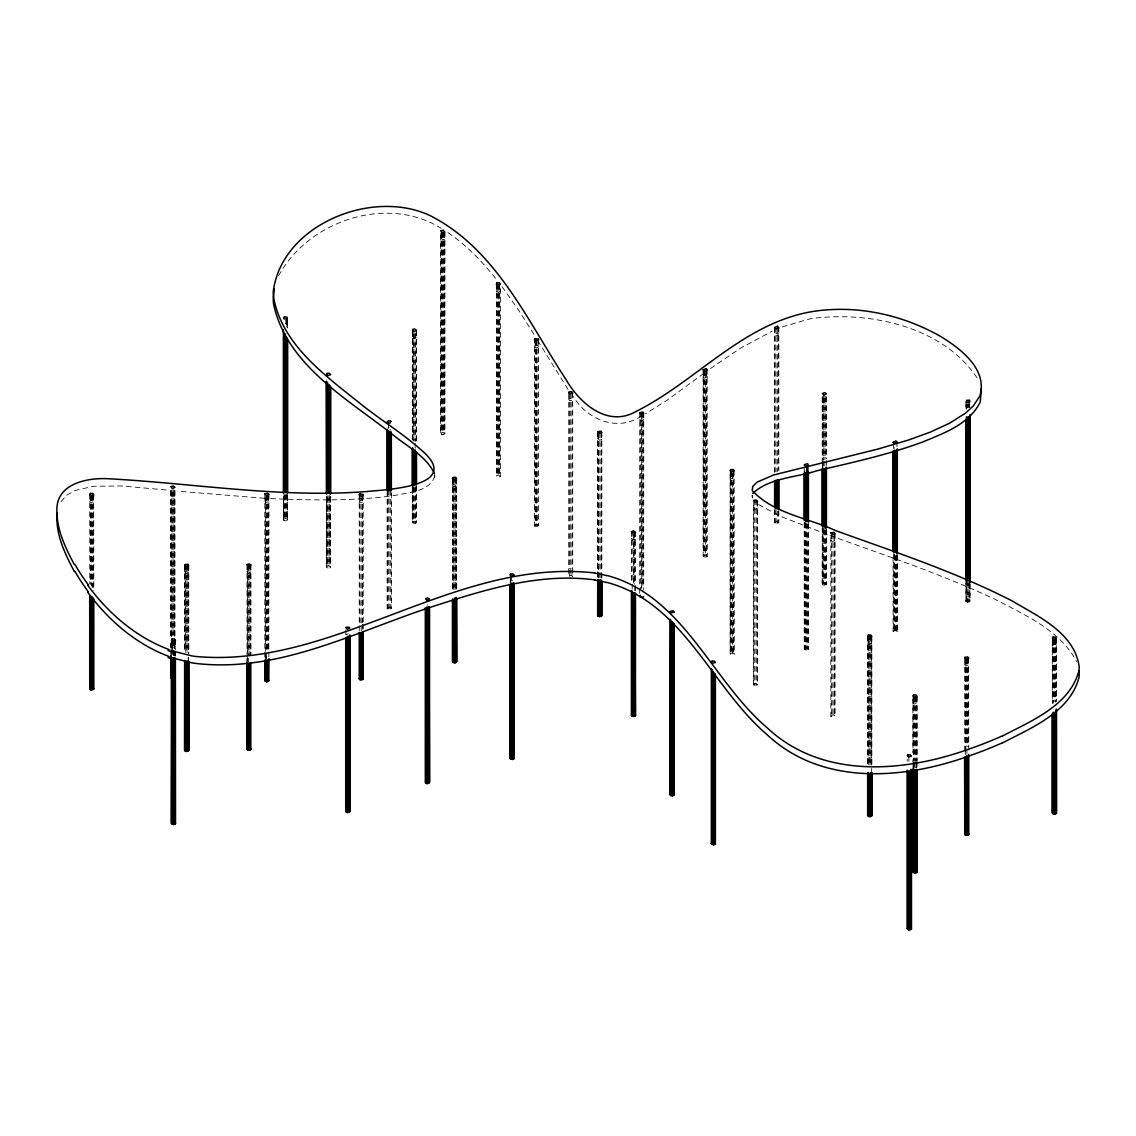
<?xml version="1.0" encoding="UTF-8"?>
<svg xmlns="http://www.w3.org/2000/svg" width="1136" height="1136" viewBox="0 0 1136 1136"><rect width="100%" height="100%" fill="white"/><g stroke="black" fill="none" stroke-linecap="round" stroke-linejoin="round"><path stroke-width="0.75" stroke-dasharray="5 3.75" d="M834.875 540.154L832.816 541.531L830.828 540.637L831.637 539.259L834.875 539.941M830.828 716.319L832.887 714.729L834.875 715.595L832.816 717.171L830.828 716.319L830.842 532.94M434.79 476.027C429.933 491.874 408.846 492.073 395.214 495.424C352.572 501.445 309.29 500.252 266.392 498.406M534.431 525.883L536.604 524.349L538.535 525.258L537.64 526.593L534.431 525.883L534.431 339.82M286.712 326.174L287.564 324.981L285.392 323.646M444.9 231.446L444.9 433.37L442.486 434.776L440.725 433.753L440.924 232.497M966.026 408.79L966.14 404.231M287.564 496.148L287.564 519.507L285.108 520.884L283.375 519.862L283.602 495.75M345.898 634.669L345.955 629.287M970.101 584.302L970.101 600.987L967.588 602.336L965.898 601.285L966.14 580.524M416.514 485.455L416.514 522.162L415.165 523.369L412.283 522.304L412.624 486.52M826.426 528.964L826.426 584.032L823.77 585.281L822.194 584.174L822.535 528.368M278.604 275.863C307.771 221.193 386.694 194.242 441.024 228.237M774.61 522.347L776.058 521.183L778.856 522.319L777.422 523.497L774.61 522.347L774.61 508.999M753.367 684.454L754.844 683.304L757.598 684.468L756.122 685.633L753.367 684.454L753.367 504.654M387.092 608.172L389.889 607.022L391.338 608.186L388.555 609.35L387.092 608.172L387.092 491.363M893.081 631.346L894.628 630.224L897.312 631.446L895.764 632.582L893.081 631.346L893.081 554.581M60.989 501.686L66.839 495.14L74.933 490.496L93.919 486.236L121.964 485.981L168.866 490.212M804.416 471.454L805.183 470.858M511.015 580.95L510.178 582.228M804.203 648.869L807.142 647.847L808.42 649.082L805.495 650.104L804.203 648.869L804.203 522.035M326.43 566.765L328.077 565.685L330.647 567.006L327.693 568.014L326.43 566.765L326.43 496.673M1052.305 644.779L1055.458 643.998L1056.437 645.447L1054.549 646.427L1052.319 644.936M703.156 555.816L706.308 555.021L707.302 556.342L705.442 557.293L703.156 555.816L703.156 369.768M730.136 653.598L733.274 652.802L734.282 654.123L731.144 654.918L730.136 653.598L730.136 470.318M500.394 476.481L498.179 474.962L496.276 475.885L498.477 477.404L500.394 476.481L500.394 284.284M969.959 407.611L968.397 406.731L966.14 407.696M703.993 373.247L666.889 400.369L645.532 413.788M535.084 345.529L537.825 345.5L538.535 346.196L537.825 347.46M534.971 345.614L535.155 347.446L537.64 347.588M710.412 368.561L740.587 348.127L772.125 331.187M777.45 335.731L778.43 333.501L776.058 333.231L774.61 334.708L776.101 335.887M440.924 433.001L443.139 432.347L444.9 433.37M283.602 519.109L285.832 518.485L287.564 519.507M345.955 634.47L348.212 633.86M966.14 600.546L968.397 599.936L970.101 600.987M641.769 415.762C617.799 432.433 587.241 419.837 573.297 396.563M894.628 447.896L893.535 448.422L893.535 443.722M412.624 521.566L414.938 521.055L416.514 522.162M822.535 583.435L824.864 582.924L826.426 584.032M387.504 428.102L388.995 427.69M390.571 429.905L389.421 430.175M782.221 326.941L808.591 319.202A92.485 58.873 -10.1 0 1 812.481 318.435C871.681 311.008 944.825 327.097 978.636 380.276M776.144 335.887L777.422 335.759M427.108 604.948L427.818 604.892M512.932 580.794L511.626 580.723L511.626 575.54M264.731 498.306L178.139 491.221M830.061 535.525C885.498 555.561 941.616 574.177 995.008 599.311C1025.013 615.016 1060.016 630.139 1076.587 661.535M827.235 534.502L780.588 516.355L758.422 504.455M171.976 647.719L174.845 647.847L175.384 646.441L172.033 646.001L171.65 647.506M447.925 232.624C466.782 245.291 482.544 261.99 496.659 279.655M496.361 291.228L498.477 292.179L500.394 291.214L498.179 289.41L496.361 291.171M502.027 286.627L518.272 309.56L535.028 336.029M568.057 389.435L538.578 341.936M752.643 498.164L752.444 497.667A16.742 9.656 0.3 0 1 752.316 497.185L752.131 495.424M752.174 495.268L752.302 497.185M434.69 473.911L434.705 477.248L434.705 475.558M1056.437 638.517L1056.437 701.466M1056.324 637.708L1056.324 700.699M1055.756 639.213L1055.756 702.105M1055.458 638.801L1055.458 701.807M1054.549 639.511L1054.549 700.727M1054.194 638.602L1054.194 701.636M1053.271 639.298L1053.271 702.233M1052.987 638.901L1052.987 703.596M1052.419 638.659L1052.419 703.326M1052.305 641.315L1052.305 702.573M969.846 581.703L969.846 601.725M969.548 401.86L969.548 407.057M969.548 583.62L969.548 600.305M968.894 404.26L968.894 407.725M968.894 580.553L968.894 602.25M968.639 657.559L968.752 752.699M968.397 401.548L968.397 406.731M968.397 583.251L968.397 599.936M968.085 659.022L968.085 746.664M967.787 658.667L967.787 746.366M967.588 404.501L967.588 407.966M967.588 580.638L967.588 602.336M967.105 401.789L967.105 406.986M967.105 583.336L967.105 600.035M966.878 659.292L966.878 746.963M966.878 748.638L966.878 753.637M966.509 658.44L966.509 746.196M966.452 404.175L966.452 409.372M966.452 578.607L966.452 601.966M965.898 401.69L965.898 408.605M965.898 579.587L965.898 601.285M965.6 659.079L965.6 753.466M965.302 658.71L965.302 748.155M965.302 749.831L965.302 754.829M964.734 658.44L964.734 754.574M917.05 696.425L917.05 760.296M917.05 761.972L917.05 766.97M916.937 697.362L916.937 766.218M916.369 697.092L916.369 760.95M916.369 762.611L916.369 767.624M916.07 696.723L916.07 760.637M916.07 762.313L916.07 767.325M915.162 697.362L915.162 767.922M914.807 696.51L914.807 760.467M914.807 762.142L914.807 768.816M913.884 697.135L913.884 761.077M913.884 762.739L913.884 767.751M913.6 696.78L913.6 760.765M913.6 762.441L913.6 767.439M913.032 696.51L913.032 752.16M913.032 765.508L913.032 768.845M912.918 699.165L912.918 753.069M912.918 759.743L912.918 768.092M908.871 756.377L908.871 761.574L907.252 762.682L907.252 759.217M897.312 554.68L897.312 631.446M896.957 443.807L896.957 446.817M896.957 555.632L896.957 630.721M896.858 555.39L896.858 632.156M895.935 555.149L895.935 630.253M895.764 555.816L895.764 632.582M894.628 555.121L894.628 630.224M894.458 554.112L894.458 632.539M893.421 553.644L893.421 632.07M871.852 636.373L871.852 765.664M871.681 639.057L871.681 764.911M871.681 768.248L871.681 771.585M871.213 637.04L871.213 764.656M870.787 635.01L870.787 766.033M870.034 637.353L870.034 764.982M869.494 634.825L869.494 765.891M868.742 637.182L868.742 764.84M868.316 635.138L868.316 766.218M867.847 636.586L867.847 765.962M867.677 635.819L867.677 765.21M834.875 533.011L834.875 715.595M834.861 533.792L834.861 716.347M834.122 534.105L834.065 716.958M832.887 533.849L832.816 717.171M831.637 534.062L831.58 716.93M826.426 397.131L826.426 458.873M826.426 460.534L826.426 465.547M825.957 396.421L825.957 458.163M826.099 529.688L826.099 584.77M825.077 398.338L825.077 458.419M825.077 530.171L825.077 585.239M824.864 396.01L824.864 459.427M824.864 461.088L824.864 466.101M824.864 529.518L824.864 582.924M823.77 398.381L823.77 460.123M823.77 530.214L823.77 585.281M823.557 396.052L823.557 459.469M823.557 461.131L823.557 466.143M823.557 527.885L823.557 582.967M822.677 397.969L822.677 459.711M822.677 461.386L822.677 466.385M822.677 528.141L822.677 584.87M822.535 396.521L822.535 459.938M822.535 461.614L822.535 466.612M822.194 397.259L822.194 467.35M822.194 527.431L822.194 584.174M808.42 523.909L808.42 649.082M808.122 523.185L807.909 649.778M807.142 524.349L807.142 647.847M806.787 523.327L806.787 650.161M805.836 522.617L805.836 647.776M805.495 523.27L805.495 650.104M804.714 523.014L804.714 648.173M804.501 522.773L804.501 649.607M804.203 468.302L804.203 471.767M778.856 327.353L778.856 470.588M778.856 510.646L778.856 522.319M778.43 326.572L778.43 469.878M778.472 511.356L778.472 523.043M777.365 327.906L777.422 471.767M777.365 511.157L777.422 523.497M776.058 328.034L776.101 471.767M776.058 509.496L776.101 523.511M775.008 326.927L775.008 473.229M775.036 509.723L775.036 523.071M774.61 327.779L774.61 472.292M757.598 501.217L757.598 684.468M757.201 500.493L757.187 685.193M756.15 500.039L756.122 685.633M754.844 500.039L754.815 685.619M753.779 500.479L753.764 685.178M734.154 470.091L734.282 654.123M733.615 471.497L733.615 654.776M733.274 471.255L733.274 652.802M732.422 473.542L732.422 655.074M731.996 471.099L731.996 652.646M731.144 471.639L731.144 654.918M730.803 471.397L730.803 652.944M730.263 471.071L730.263 654.35M707.174 369.299L707.302 556.342M706.635 370.833L706.635 556.995M706.308 370.478L706.308 555.021M705.442 372.949L705.442 557.293M705.016 370.379L705.016 554.865M704.164 371.117L704.164 557.137M703.823 370.762L703.823 555.163M703.283 370.563L703.283 556.569M643.743 412.766L643.7 590.124M643.004 412.141L643.004 587.071M642.891 414.115L642.891 587.383M641.769 411.885L641.769 588.476M641.627 416.06L641.627 587.582M640.519 412.098L640.519 588.689M639.71 412.695L639.667 586.701M639.667 588.377L639.667 593.375M635.493 531.747L635.45 583.932M635.45 585.608L635.45 590.606M634.754 531.123L634.754 584.216M634.754 585.892L634.754 590.905M634.655 533.096L634.655 582.867M633.533 532.599L633.533 583.961M633.391 535.042L633.391 583.08M632.269 531.066L632.156 582.811M632.269 584.174L632.156 589.499M631.46 531.676L631.46 581.433M601.768 431.808L601.768 571.678M601.768 573.353L601.768 578.366M601.725 432.56L601.725 577.443M601.043 432.901L600.93 578.039M599.808 432.646L599.808 570.797M599.808 572.473L599.666 578.252M598.544 432.859L598.544 571.01M598.544 572.686L598.544 577.684M598.431 433.114L598.431 569.647M598.431 572.984L598.431 577.997M597.749 431.723L597.749 578.281M597.706 432.475L597.706 569.022M597.706 572.359L597.706 577.372M572.714 392.431L572.729 576.634L570.698 575.043L568.696 576.648L568.696 393.17M571.948 393.539L571.962 568.909M571.948 570.258L571.962 577.244M570.698 393.297L570.712 575.824M569.448 393.525L569.463 568.909M569.448 570.272L569.463 577.258M538.535 339.266L538.464 526.011M537.825 340.303L537.64 526.593M536.604 339.976L536.604 524.349M536.377 340.843L536.377 526.792M535.34 340.147L535.34 524.548M535.155 340.516L535.155 526.522M510.504 575.938L510.504 581.121M510.305 579.09L510.305 582.555M499.698 284.98L499.698 477.12M499.457 284.114L499.457 475.146M498.477 285.25L498.477 477.404M498.179 283.872L498.179 474.962M497.213 284.994L497.213 477.219M496.972 284.156L496.972 475.246M496.361 284.312L496.361 476.637M456.672 478.512L456.672 590.024M456.388 477.759L456.388 589.286M456.147 479.193L456.147 589.059M455.408 477.262L455.408 588.789M455.011 479.577L455.011 589.442M454.102 477.177L454.102 590.379M453.704 479.506L453.704 591.032M452.98 477.56L452.98 590.763M452.724 478.994L452.724 590.521M452.455 478.256L452.455 591.458M444.701 232.326L444.701 434.122M444.304 232.34L444.304 432.702M443.778 232.908L443.778 434.648M443.139 231.858L443.139 432.347M442.486 232.979L442.486 434.776M441.847 231.914L441.847 432.475M441.308 232.497L441.308 434.421M440.725 235.109L440.725 433.753M416.514 330.335L416.514 443.736M416.174 331.116L416.174 442.799M416.174 486.18L416.174 522.901M415.165 333.203L415.165 441.606M415.165 443.267L415.165 448.28M415.165 486.662L415.165 523.369M414.938 334.14L414.938 440.938M414.938 487.671L414.938 521.055M413.859 331.556L413.859 439.973M413.859 486.705L413.859 523.412M413.632 334.183L413.632 440.981M413.632 487.713L413.632 521.097M412.751 331.03L412.751 439.561M412.751 486.293L412.751 523M412.624 329.454L412.624 439.788M412.283 330.235L412.283 440.527M412.283 487.259L412.283 522.304M391.338 493.038L391.338 608.186M390.94 490.653L390.926 608.91M389.889 490.198L389.861 609.35M388.555 423.217L388.555 428.4M388.569 490.198L388.555 609.35M387.504 490.638L387.49 608.896M363.25 494.501L363.25 622.372M363.25 624.047L363.25 629.046M362.498 495.892L362.498 621.321M362.469 495.608L362.469 622.67M362.469 624.346L362.469 629.358M361.22 495.353L361.22 630.792M359.97 495.58L359.998 622.997M359.217 494.458L359.217 630.736M330.647 496.915L330.647 567.006M330.363 496.176L330.363 566.268M330.136 497.596L330.136 567.688M329.383 495.665L329.383 565.756M329 497.994L329 568.085M328.077 495.594L328.077 565.685M327.693 497.923L327.693 568.014M326.955 495.978L326.955 566.069M326.714 497.412L326.714 567.503M287.564 318.052L287.564 328.034M287.351 320.636L287.351 325.819M287.351 493.549L287.351 520.26M286.996 317.228L286.996 327.253M286.996 495.466L286.996 518.825M286.414 319.429L286.414 324.612M286.414 494.075L286.414 520.785M285.832 320.182L285.832 323.646M285.832 495.111L285.832 518.485M285.108 494.188L285.108 520.884M284.54 495.225L284.54 518.584M283.957 493.833L283.957 520.544M283.375 496.503L283.375 519.862M268.976 494.302L268.806 651.084M268.976 652.007L268.806 657.758M268.352 495.31L268.352 649.664M267.911 495.637L267.911 649.962M267.159 494.941L267.159 651.013M266.619 495.75L266.619 651.78M266.619 653.441L266.619 658.454M265.881 495.04L265.881 651.155M265.881 656.168L265.881 659.505M265.441 498.832L265.441 651.453M265.441 653.115L265.441 658.127M264.802 494.643L264.802 657.46M250.985 564.99L250.985 655.273M250.36 564.308L250.36 654.62M249.92 566.31L249.92 654.904M249.182 563.953L249.182 654.293M248.628 566.424L248.628 655.046M248.628 658.383L248.628 661.72M247.889 564.081L247.889 654.435M247.449 567.815L247.449 654.719M247.449 656.395L247.449 661.393M246.995 564.635L246.995 654.975M246.995 658.312L246.824 662.402M188.789 565.132L188.789 653.243M188.619 565.913L188.619 653.995M188.619 657.332L188.619 660.669M188.164 564.407L188.164 652.575M188.164 657.588L188.164 660.925M187.724 566.452L187.724 652.873M186.971 564.038L186.971 652.249M186.432 566.566L186.432 651.34M185.693 564.152L185.693 652.391M185.253 567.929L185.253 651.013M184.785 564.706L184.785 651.269M184.628 565.487L184.628 652.021M175.384 639.511L175.384 649.65M175.384 651.255L175.384 656.068M174.93 490.681L174.93 635.862M174.845 640.931L174.93 649.21M174.845 651.056L174.845 655.87M174.703 491.419L174.703 636.614M174.703 643.288L174.703 648.287M174.348 489.999L174.348 636.856M174.518 638.943L174.518 649.082M174.518 650.687L174.518 655.5M173.765 491.945L173.765 635.464M173.638 641.229L173.765 648.826M173.765 650.488L173.638 656.168M173.183 489.644L173.183 636.501M173.24 640.505L173.24 648.912M173.24 650.516L173.24 655.33M172.473 492.058L172.473 635.578M172.473 643.927L172.473 648.926M172.36 641.059L172.36 654.393M172.033 639.071L172.033 654.024M171.891 489.758L171.891 636.614M171.891 643.288L171.891 648.301M171.309 491.703L171.309 636.898M171.366 639.724L171.493 647.406M171.366 649.863L171.366 654.677M170.954 490.283L170.954 635.464M170.954 643.814L170.954 647.151M170.727 491.022L170.727 636.217M170.727 642.891L170.727 647.903M170.727 649.565L170.727 654.577M93.692 494.16L93.819 590.55M93.152 495.694L93.152 587.866M92.825 495.197L92.825 587.568M91.959 495.949L91.959 586.503M91.547 494.927L91.547 585.736M90.681 495.679L90.681 582.995M90.355 495.182L90.355 584.373M89.687 494.146L89.815 584.103M597.749 438.652L599.666 440.285L601.725 439.476L601.043 438.098L597.749 438.652M631.46 538.592L632.156 539.969L635.45 539.43L633.533 537.782L631.46 538.592M639.682 420.022L641.627 421.257L643.743 419.681L641.769 418.801L639.682 420.022M264.972 500.777L265.441 502.297L268.806 502.013L268.352 500.507L264.972 500.777M184.785 571.621L186.432 573.495L188.789 572.047L186.971 570.968L184.785 571.621M246.995 571.55L248.628 573.353L250.985 571.905L249.182 570.883L246.995 571.55M440.924 237.694L442.486 239.895L444.701 239.256L443.139 237.041L440.924 237.694M170.954 493.535L172.473 495.537L174.93 494.16L173.183 492.953L170.954 493.535M822.251 401.065L823.77 402.343L826.426 400.738L824.864 399.602L822.251 401.065M412.624 336.37L413.859 338.471L416.514 337.25L414.938 335.929L412.624 336.37M753.779 507.394L754.815 509.283L757.598 508.133L756.15 506.968L753.779 507.394M452.98 484.476L452.526 485.37L453.704 486.421L456.672 485.427L455.408 484.177L452.98 484.476M707.302 377.024L704.164 378.032L703.156 376.683L706.308 375.675L707.302 377.024M868.316 642.067L867.847 643.516L868.742 644.098L871.852 643.288L870.787 641.925L868.316 642.067M90.34 500.394L89.815 501.913L90.681 502.609L93.819 501.942L92.825 500.394L90.355 500.38M730.803 476.595L730.136 477.248L731.144 478.568L734.282 477.773L733.274 476.453L730.803 476.595M913.6 701.977L912.918 702.63L913.884 704.064L917.05 703.354L916.07 701.92L913.6 701.977M965.302 663.907L964.62 664.574L965.6 665.994L968.752 665.284L967.787 663.85L965.302 663.907M359.97 500.763L359.217 502.169L359.998 502.794L363.25 502.197L362.469 500.791L359.97 500.763M569.448 398.708L568.682 399.332L569.463 400.724L572.729 400.128L571.948 398.736L569.448 398.708"/><path stroke-width="1.5" d="M601.768 581.703L601.725 615.826L599.666 616.635L597.706 615.755L597.749 579.956M634.754 594.242L635.45 715.779L632.156 716.319L631.46 714.942L632.269 714.345M538.535 339.295L536.377 340.843L534.431 339.82L534.971 338.684M57.169 512.833C55.195 533.679 64.866 553.63 74.351 571.55M274.358 288.885L273.279 298.285A113.146 75.402 6.8 0 0 273.492 303.71C286.371 364.77 346.807 398.466 392.318 434.307C406.901 446.405 426.057 455.834 434.449 473.613M188.789 661.578L188.789 750.03L186.432 751.464L184.628 750.484L184.785 661.28M250.36 748.07L250.815 749.49L249.92 750.03L247.449 749.845L246.995 748.439M268.976 680.379L266.619 681.813L264.972 680.081M172.473 678.973L170.727 677.936L170.954 655.5M349.916 634.91L349.916 811.26L347.417 812.623L345.955 810.82M595.023 579.914C538.521 572.317 482.686 590.308 429.564 607.575L429.507 782.306L426.994 783.641L425.56 781.852M897.227 449.274L896.858 552.053M893.081 442.316L895.935 440.924L897.312 442.188L894.458 443.58L893.109 442.387M807.909 465.703L808.122 464.212L807.142 463.715L804.203 464.837L805.495 466.101L807.909 465.703L807.909 521.268M752.742 493.407C769.597 477.674 795.697 477.645 816.812 470.787C852.554 462.48 888.551 454.599 923.043 441.861C943.874 433.185 968.412 424.481 979.601 403.323A44.432 30.715 -8.5 0 0 980.34 401.306L981.263 388.839M911.484 770.336L911.484 928.879L908.559 929.915L907.252 928.68L907.749 927.984M514.225 583.62L514.225 758.365L512.606 759.459L510.007 758.166L510.504 584.33M452.455 599.808L452.455 661.55L455.011 662.87L456.672 661.791L456.672 598.374M703.184 369.74L706.308 368.746M871.852 772.338L871.852 815.733L870.034 816.713L867.677 815.265L868.316 772.892M670.581 619.589L669.928 794.376L672.228 795.853L674.074 794.888L674.074 624.303M90.355 687.834L89.815 689.24L90.681 689.808L93.819 689.012L93.819 598.899M172.033 658.837L171.366 823.046L173.638 824.523L175.512 823.572L175.384 659.278M917.05 770.307L917.05 872.107L915.162 873.059L912.918 871.553L913.6 769.115M965.302 833.27L964.62 833.923L965.6 835.244L968.752 834.477L968.752 754.361M1052.305 714.26L1052.305 812.723L1054.549 814.214L1056.437 813.277L1056.437 709.801M359.217 678.377L359.998 679.74L363.25 679.115L363.25 631.63M711.335 843.21L713.365 844.801L715.368 843.963L715.368 674.188M966.637 400.412L969.548 400.128L969.846 401.817L966.452 402.442L966.566 400.454M640.519 595.363L639.71 595.96L640.406 597.337L643.7 596.798M535.084 338.599L538.535 339.266M187.724 566.452L188.619 565.913L188.164 564.407L184.785 564.706L185.253 566.197L187.61 566.466M184.785 749.732L185.693 749.178L185.693 660.74M284.369 316.83L283.375 318.108L283.957 318.932L287.351 318.904L286.996 317.228L284.54 316.731M1002.861 735.787C1031.502 720.877 1069.714 705.328 1078.916 670.865A74.436 45.71 5.6 0 0 1079.143 666.236C1074.102 632.567 1038.006 616.337 1011.778 600.759C955.461 571.862 895.097 552.124 835.727 530.64C808.349 517.973 773.517 513.628 752.444 490.752A16.742 9.67 0 0 1 752.288 490.255L752.742 486.492L757.073 482.118L773.857 474.919L878.156 449.004L908.701 439.959L930.214 432.149L949.71 423.146L965.415 413.177L973.268 405.992L979.601 396.393A44.432 30.715 -8.5 0 0 980.34 394.391C986.559 368.305 960.573 348.823 941.219 336.781C902.68 314.7 856.587 304.533 812.481 311.548A92.485 58.873 -10.1 0 0 808.576 312.23C740.8 325.535 695.317 381.952 635.649 411.672C607.632 427.59 579.743 403.408 566.31 380.006C527.246 320.679 496.205 248.898 429.607 215.371C371.586 188.42 281.799 224.914 273.279 291.356A113.146 75.402 6.8 0 0 273.492 296.794C282.069 346.026 327.466 377.024 363.705 406.376C384.011 422.123 406.035 435.812 424.935 453.307C459.654 486.762 384.692 489.744 366.672 491.533C279.825 498.25 193.631 483.212 107.182 478.682C87.018 477.787 57.524 483.638 56.899 508.573C56.204 528.538 65.164 547.438 74.351 564.62M1002.861 742.717C1031.502 727.807 1069.714 712.258 1078.916 677.78A74.436 45.71 5.6 0 0 1079.143 673.151L1079.044 670.836M429.564 607.575C353.353 632.709 277.283 673.364 194.824 663.31A86.748 50.083 0 0 1 191.501 662.742L175.342 658.653M426.852 607.249L428.3 607.206L428.3 783.556M894.245 450.41L895.764 450.467L895.764 552.479M595.023 572.998C454.357 557.038 334.609 669.615 194.824 656.395A86.748 50.083 0 0 1 191.515 655.799L175.342 651.723M711.335 843.963L711.335 668.692L712.698 670.226M606.922 575.455C683.46 595.889 711.306 680.038 766.914 727.58C822.407 779.765 905.179 772.551 971.479 748.198A357.542 219.007 3.3 0 0 1002.761 735.702M606.922 582.385C683.46 602.818 711.306 686.968 766.914 734.509C822.407 786.694 905.179 779.481 971.479 755.113A357.542 219.007 3.3 0 0 1002.761 742.632M169.079 649.593C136.036 637.31 108.389 613.341 87.671 585.21M169.079 656.509C136.036 644.226 108.389 620.27 87.671 592.14M390.94 421.314L388.611 420.746L387.106 421.91L389.861 423.259L390.954 421.342M910.177 927.643L911.484 928.879M871.852 815.733L870.787 814.427L870.787 772.707M327.637 382.52L327.693 492.91M706.322 368.76L707.302 370.095L705.442 371.216L703.156 369.768M673.052 793.567L674.074 794.888M916.07 870.787L917.05 872.107M188.789 750.03L188.164 660.925M174.348 676.914L174.703 678.334L174.703 658.298M349.916 811.26L349.661 635.663L349.661 812.013M429.507 782.306L428.968 606.865M513.926 757.627L514.225 758.365M456.672 661.791L456.388 597.635M175.512 823.572L174.518 822.251L174.518 658.71M93.692 688.26L93.819 689.012M1056.437 813.277L1056.324 709.049M968.639 833.725L968.752 834.477M363.25 678.362L363.25 679.115M715.368 843.196L715.368 843.963M1055.756 710.454L1055.756 813.916M1054.549 712.414L1054.549 814.214M1053.271 712.244L1053.271 814.043M1052.419 713.337L1052.419 813.475M970.101 415.748L970.101 582.626M969.846 414.825L969.846 581.703M968.894 417.011L968.894 578.877M968.085 756.69L968.085 835.116M967.588 417.097L967.588 578.977M966.878 755.312L966.878 835.414M966.452 416.727L966.452 578.607M966.14 420.306L966.14 580.524M965.898 419.383L965.898 577.926M965.6 756.803L965.6 835.244M964.62 757.158L964.734 834.676M916.937 769.555L916.937 871.355M916.369 769.299L916.369 872.76M915.162 769.583L915.162 873.059M913.884 769.413L913.884 872.888M913.032 768.845L913.032 872.306M912.918 769.754L912.918 871.553M911.171 769.597L911.171 928.14M910.973 769.37L910.973 929.575M909.865 771.429L909.865 929.972M908.559 771.372L908.559 929.915M907.565 770.875L907.565 929.418M907.252 770.151L907.252 928.68M897.312 449.103L897.312 553.019M896.957 450.026L896.957 553.956M894.458 450.509L894.458 552.437M893.421 451.716L893.421 551.968M893.081 450.935L893.081 551.244M871.681 773.261L871.681 814.981M871.213 773.005L871.213 816.386M870.034 773.332L870.034 816.713M868.742 773.19L868.742 816.571M867.847 772.636L867.847 816.017M867.677 773.545L867.677 815.265M826.426 467.223L826.426 527.289M826.099 467.947L825.957 528.254M825.077 468.43L825.077 528.51M823.77 468.472L823.77 526.877M822.677 468.06L822.677 526.465M822.535 468.288L822.535 526.692M822.194 469.012L822.194 525.755M808.42 522.248L808.42 471.894L805.495 473.016L805.495 521.594M806.787 466.143L806.787 521.665M804.714 472.732L804.714 519.677M804.501 472.533L804.501 519.436M804.203 473.456L804.203 520.373M778.856 480.599L778.856 508.971M778.472 479.648L778.472 509.695M777.422 480.102L777.422 508.474M776.101 480.116L776.101 508.488M775.036 481.352L775.036 508.048M774.61 480.627L774.61 507.338M714.601 673.25L714.601 844.573M713.365 671.93L713.365 844.801M712.116 670.112L712.116 844.573M673.932 623.55L673.932 794.135M673.421 623.21L673.421 795.541M672.228 621.747L672.228 795.853M670.936 621.591L670.936 795.697M670.07 619.248L670.07 795.129M635.493 593.191L635.45 715.779M634.655 592.878L634.655 716.376M633.391 593.091L633.391 716.575M632.156 591.16L632.156 716.319M631.417 590.535L631.417 715.694M601.725 580.78L601.725 615.826M600.93 579.715L600.93 616.422M599.666 579.928L599.666 616.635M598.431 579.672L598.431 616.379M597.706 580.709L597.706 615.755M513.728 582.711L513.728 759.061M512.606 583.109L512.606 759.459M511.299 583.052L511.299 759.402M510.305 584.16L510.305 758.905M510.007 585.026L510.007 758.166M456.147 597.394L456.147 662.487M455.011 597.777L455.011 662.87M453.704 599.368L453.704 662.785M452.724 598.871L452.724 662.288M429.252 606.695L429.252 783.045M426.994 607.291L426.994 783.641M425.858 608.527L425.858 783.272M425.304 607.845L425.304 782.59M416.514 452.071L416.514 483.78M416.174 452.81L416.174 484.518M415.165 449.941L415.165 484.987M413.859 449.984L413.859 485.029M412.751 447.911L412.751 486.293M412.624 448.138L412.624 484.859M412.283 448.876L412.283 485.583M391.338 434.222L391.338 489.701M390.926 431.495L390.94 490.653M389.861 431.921L389.861 490.866M388.555 431.879L388.555 490.866M387.49 429.621L387.504 490.638M387.092 430.601L387.092 489.687M362.498 632.993L362.498 679.726M361.248 633.235L361.248 679.967M359.998 633.008L359.998 679.74M359.217 632.397L359.217 679.129M348.709 636.174L348.709 812.524M347.417 636.274L347.417 812.623M346.267 637.509L346.267 812.254M345.713 638.418L345.713 811.573M330.647 386.652L330.647 493.564M330.363 387.532L330.363 492.825M330.136 385.7L330.136 494.259M329 384.394L329 492.981M326.714 494.075L326.43 381.114L326.43 493.336M287.564 340.942L287.564 492.811M287.351 338.358L287.351 491.888M286.996 340.26L286.996 492.129M286.414 337.207L286.414 492.413M285.108 333.984L285.108 492.527M283.957 333.629L283.957 492.172M283.375 329.781L283.375 493.152M268.976 658.681L268.806 681.117M267.911 659.973L267.911 681.671M266.619 660.115L266.619 681.813M265.441 659.789L265.441 681.486M264.972 660.044L264.802 680.819M250.815 662.7L250.815 749.49M249.92 663.254L249.92 750.03M248.628 663.396L248.628 750.172M247.449 663.069L247.449 749.845M246.824 662.402L246.824 749.178M188.619 662.331L188.619 750.782M187.724 661.209L187.724 751.336M186.432 661.351L186.432 751.464M185.253 661.024L185.253 751.152M184.628 660.371L184.628 750.484M174.93 657.559L174.845 824.225M173.638 657.772L173.638 824.523M172.36 657.602L172.36 824.367M171.309 656.92L171.493 823.799M170.727 656.239L170.727 677.936M93.152 597.877L93.152 689.666M91.959 596.514L91.959 689.964M90.681 596.343L90.681 689.808M89.687 595.037L89.815 689.24M88.381 591.87A401.803 266.165 -7.4 0 1 74.919 571.365M174.39 659.704A113.202 69.552 -2 0 1 168.071 657.488M594.937 580.098A86.222 49.714 0 0 1 606.794 582.555M88.381 584.941A401.803 266.165 -7.4 0 1 74.919 564.45M174.39 652.788A113.202 69.552 -2 0 1 168.057 650.573M594.923 573.197A86.222 49.7 0 0 1 606.78 575.654M830.842 532.94L832.816 534.602L834.861 533.792L834.122 532.372L830.842 532.94M597.749 431.723L599.666 433.37L601.725 432.56L601.043 431.169L597.749 431.723M631.46 531.676L632.156 533.054L635.45 532.5L633.533 530.867L631.46 531.676M639.71 412.695L641.627 414.328L643.7 413.518L643.004 412.141L639.71 412.695M264.972 493.862L266.619 495.75L268.976 494.302L267.159 493.209L265 493.848M246.995 564.635L248.628 566.424L250.985 564.99L249.182 563.953L246.995 564.635M440.924 230.764L442.486 232.979L444.701 232.326L443.139 230.125L440.924 230.764M170.954 486.606L172.473 488.622L174.93 487.245L173.183 486.038L170.954 486.606M345.955 627.555L347.417 629.344L349.916 627.995L348.212 626.944L345.955 627.555M425.56 598.573L426.994 600.376L429.507 599.027L427.818 597.976L425.56 598.573M822.492 393.539L823.77 395.427L826.426 393.823L824.864 392.673L822.535 393.425M412.624 329.454L413.859 331.556L416.514 330.335L414.938 329.014L412.624 329.454M778.6 327.921L776.101 328.957L774.61 327.779L777.365 326.174L778.6 327.921M753.779 500.479L754.815 502.368L757.542 501.331L756.15 500.039L753.779 500.479M907.749 755.028L907.252 755.752L908.559 757.101L911.484 756.107L910.177 754.758L907.749 755.028M326.955 373.46L326.43 374.198L327.693 375.633L330.647 374.695L329.383 373.247L326.955 373.46M510.504 574.205L510.007 574.901L511.299 576.122L514.225 575.1L512.932 573.865L510.504 574.205M452.98 477.56L452.526 478.455L453.704 479.506L456.672 478.512L455.408 477.262L452.98 477.56M868.316 635.138L867.847 636.586L868.742 637.182L871.852 636.373L870.787 635.01L868.316 635.138M90.355 493.45L89.815 494.984L90.681 495.679L93.819 495.012L92.825 493.464L90.355 493.45M1052.987 637.168L1052.305 637.85L1053.271 639.298L1056.437 638.517L1055.458 637.069L1052.987 637.168M673.96 612.219L670.936 612.9L669.928 611.566L673.052 610.77L673.96 612.219M496.972 282.75L496.361 284.312L497.213 284.994L500.394 284.284L499.457 282.75L496.972 282.75M730.803 469.679L730.136 470.318L731.144 471.639L734.282 470.844L733.274 469.537L730.803 469.679M172.033 639.071L171.493 640.491L172.36 641.059L175.512 640.278L174.518 638.943L172.033 639.071M913.6 695.047L912.918 695.715L913.884 697.135L917.05 696.425L916.07 694.991L913.6 695.047M964.933 657.346L965.6 659.079L968.752 658.369L967.787 656.935L964.933 657.346M359.97 493.848C357.67 495.111 361.163 496.915 362.498 495.892L363.25 494.501L359.97 493.848M569.448 391.792L568.682 392.403L569.463 393.794L572.729 393.198L571.948 391.806L569.448 391.792M712.102 661.152L711.335 661.777L712.116 663.183L715.368 662.615L714.601 661.195L712.102 661.152"/></g></svg>
